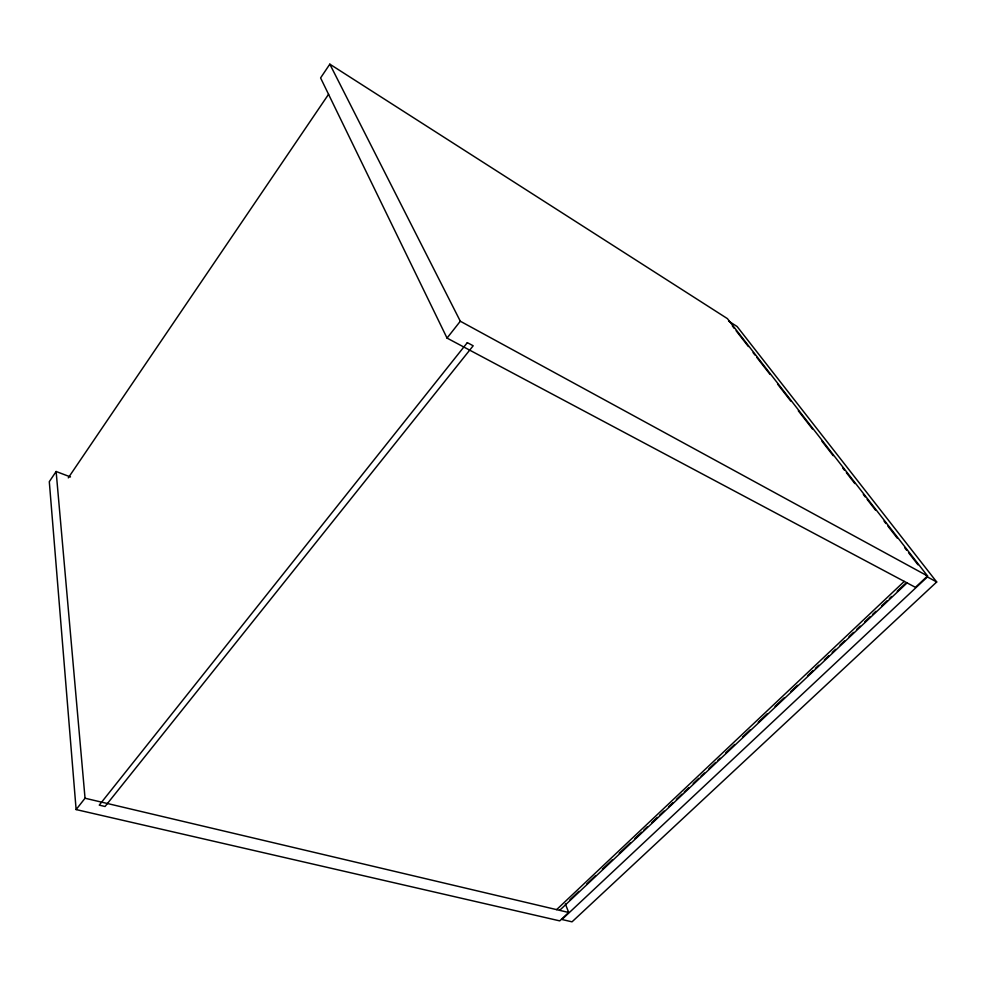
<?xml version="1.0" encoding="UTF-8"?>
<svg xmlns="http://www.w3.org/2000/svg" width="986" height="986" viewBox="0 0 986 986"><rect width="100%" height="100%" fill="white"/><g stroke="black" fill="none" stroke-linecap="round" stroke-linejoin="round"><path stroke-width="1.48" d="M70.499 476.953L56.128 471.505L49.3 481.673L76.119 809.568L559.728 920.875L568.688 912.481L565.36 903.903M329.829 64.164L320.586 77.919L447.04 338.087L915.439 587.348L927.567 575.984L727.397 318.614L329.829 64.164L460.314 321.226L927.567 575.984M68.28 477.877L328.609 94.225M76.119 809.568L85.042 798.229L56.128 471.505M447.04 338.087L460.314 321.226M556.609 909.634L904.261 581.395M569.908 899.824L578.868 891.369M586.719 883.974L595.692 875.506M602.409 869.171L612.503 859.656M619.22 853.321L630.436 842.747M634.922 838.519L641.639 832.184M643.883 830.064L647.247 826.897M651.734 822.669L657.342 817.382M659.572 815.274L664.059 811.047M668.545 806.819L673.031 802.592M676.396 799.412L681.992 794.137M684.235 792.017L688.721 787.789M693.207 783.562L698.803 778.274M701.046 776.167L704.411 772.999M708.897 768.772L715.626 762.424M717.87 760.317L720.1 758.197M725.708 752.91L734.681 744.455M742.52 737.06L750.371 729.665M758.222 722.27L767.182 713.815M775.033 706.407L783.993 697.952M790.723 691.617L797.452 685.27M807.534 675.767L813.142 670.48M815.385 668.36L818.75 665.193M824.345 659.905L828.832 655.678M832.196 652.51L835.561 649.343M840.035 645.115L844.521 640.888M849.008 636.66L853.494 632.433M856.859 629.265L860.211 626.085M864.697 621.858L870.305 616.57M872.548 614.463L875.913 611.295M881.509 606.008L887.117 600.72M889.36 598.613L891.603 596.493M897.211 591.206L905.049 583.811M559.641 910.349L907.071 582.899M936.7 581.986L927.395 576.921L561.909 919.494L572.028 921.836L936.7 581.986L737.097 326.514L728.605 321.079M85.042 798.229L568.688 912.481M732.364 325.935L734.25 328.363M736.135 330.778L748.386 346.542M753.094 352.606L754.98 355.034M756.866 357.462L770.054 374.433M777.597 384.133L790.784 401.105M798.315 410.805L812.452 428.996M821.868 441.112L833.182 455.668M842.599 467.795L844.484 470.223M846.37 472.639L854.85 483.559M863.329 494.467L865.215 496.895M867.101 499.323L875.58 510.23M884.06 521.138L885.946 523.566M887.819 525.994L897.248 538.122M904.778 547.822L906.664 550.237M908.55 552.665L917.978 564.793M925.509 574.493L927.395 576.921M467.327 342.635L99.253 805.131L105.046 806.486L473.181 345.778L467.327 342.635"/></g></svg>
